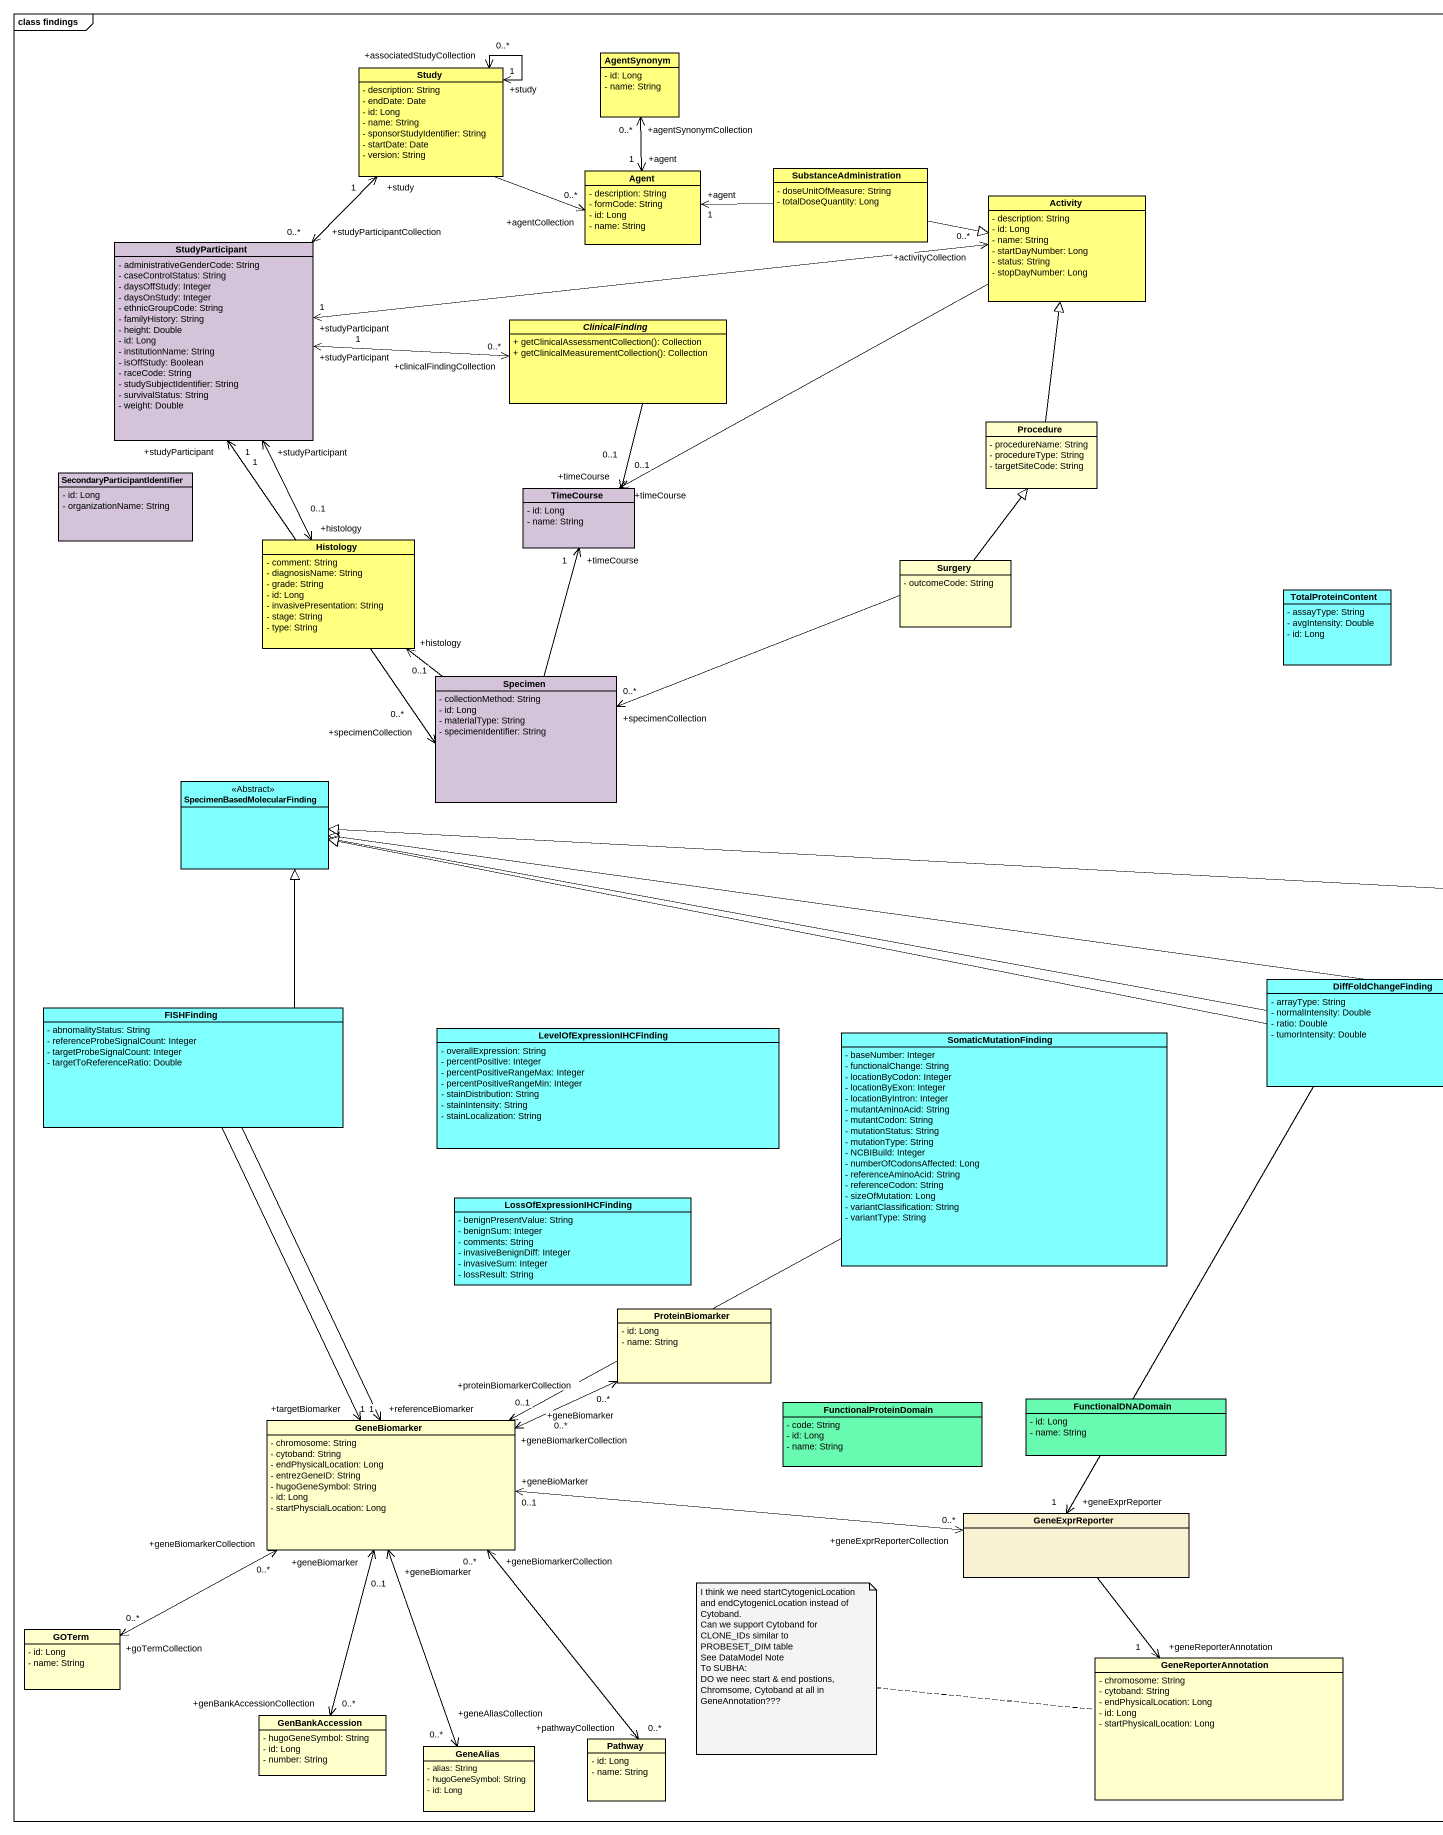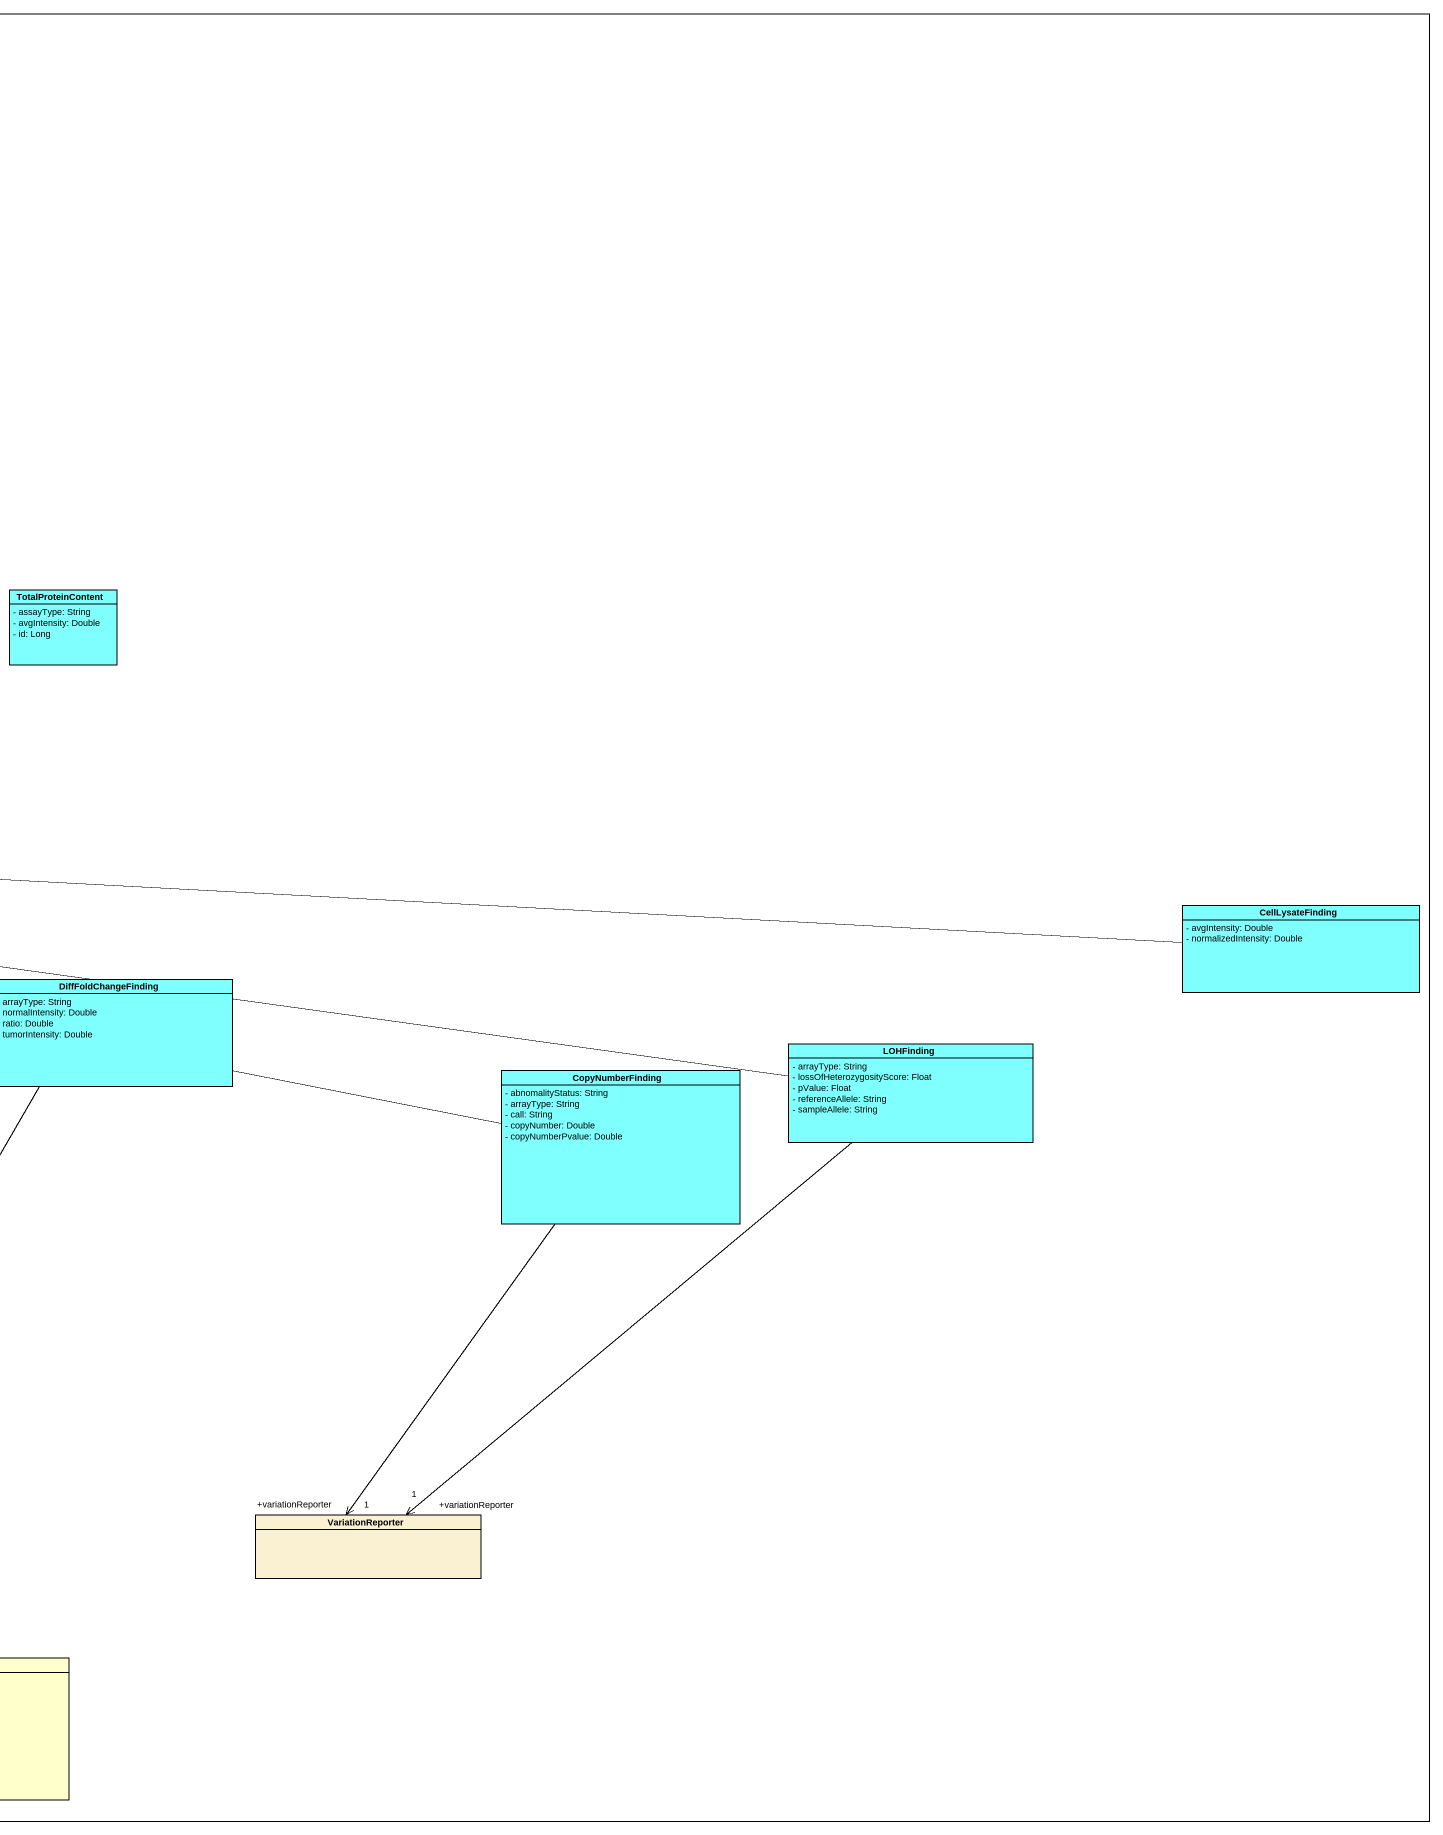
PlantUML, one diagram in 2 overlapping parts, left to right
@startuml
mainframe class findings
hide circle
hide empty members
skinparam classAttributeIconSize 0
class Study #FFFF80 {
  - description: String
  - endDate: Date
  - id: Long
  - name: String
  - sponsorStudyIdentifier: String
  - startDate: Date
  - version: String
}
class AgentSynonym #FFFF80 {
  - id: Long
  - name: String
}
class "Agent" as Agent_ #FFFF80 {
  - description: String
  - formCode: String
  - id: Long
  - name: String
}
class SubstanceAdministration #FFFF80 {
  - doseUnitOfMeasure: String
  - totalDoseQuantity: Long
}
class Activity #FFFF80 {
  - description: String
  - id: Long
  - name: String
  - startDayNumber: Long
  - status: String
  - stopDayNumber: Long
}
class StudyParticipant #D4C3D9 {
  - administrativeGenderCode: String
  - caseControlStatus: String
  - daysOffStudy: Integer
  - daysOnStudy: Integer
  - ethnicGroupCode: String
  - familyHistory: String
  - height: Double
  - id: Long
  - institutionName: String
  - isOffStudy: Boolean
  - raceCode: String
  - studySubjectIdentifier: String
  - survivalStatus: String
  - weight: Double
}
abstract class ClinicalFinding #FFFF80 {
  + getClinicalAssessmentCollection(): Collection
  + getClinicalMeasurementCollection(): Collection
}
class Procedure {
  - procedureName: String
  - procedureType: String
  - targetSiteCode: String
}
class "SecondaryParticipantIdentifier" as SecondaryParticipantIdentifi #D4C3D9 {
  - id: Long
  - organizationName: String
}
class TimeCourse #D4C3D9 {
  - id: Long
  - name: String
}
class Histology #FFFF80 {
  - comment: String
  - diagnosisName: String
  - grade: String
  - id: Long
  - invasivePresentation: String
  - stage: String
  - type: String
}
class Surgery {
  - outcomeCode: String
}
class TotalProteinContent #80FFFF {
  - assayType: String
  - avgIntensity: Double
  - id: Long
}
class Specimen #D4C3D9 {
  - collectionMethod: String
  - id: Long
  - materialType: String
  - specimenIdentifier: String
}
class "SpecimenBasedMolecularFinding" as SpecimenBasedMolecularFindin <<Abstract>> #80FFFF
class CellLysateFinding #80FFFF {
  - avgIntensity: Double
  - normalizedIntensity: Double
}
class DiffFoldChangeFinding #80FFFF {
  - arrayType: String
  - normalIntensity: Double
  - ratio: Double
  - tumorIntensity: Double
}
class FISHFinding #80FFFF {
  - abnomalityStatus: String
  - referenceProbeSignalCount: Integer
  - targetProbeSignalCount: Integer
  - targetToReferenceRatio: Double
}
class LevelOfExpressionIHCFinding #80FFFF {
  - overallExpression: String
  - percentPositive: Integer
  - percentPositiveRangeMax: Integer
  - percentPositiveRangeMin: Integer
  - stainDistribution: String
  - stainIntensity: String
  - stainLocalization: String
}
class SomaticMutationFinding #80FFFF {
  - baseNumber: Integer
  - functionalChange: String
  - locationByCodon: Integer
  - locationByExon: Integer
  - locationByIntron: Integer
  - mutantAminoAcid: String
  - mutantCodon: String
  - mutationStatus: String
  - mutationType: String
  - NCBIBuild: Integer
  - numberOfCodonsAffected: Long
  - referenceAminoAcid: String
  - referenceCodon: String
  - sizeOfMutation: Long
  - variantClassification: String
  - variantType: String
}
class LOHFinding #80FFFF {
  - arrayType: String
  - lossOfHeterozygosityScore: Float
  - pValue: Float
  - referenceAllele: String
  - sampleAllele: String
}
class CopyNumberFinding #80FFFF {
  - abnomalityStatus: String
  - arrayType: String
  - call: String
  - copyNumber: Double
  - copyNumberPvalue: Double
}
class LossOfExpressionIHCFinding #80FFFF {
  - benignPresentValue: String
  - benignSum: Integer
  - comments: String
  - invasiveBenignDiff: Integer
  - invasiveSum: Integer
  - lossResult: String
}
class ProteinBiomarker {
  - id: Long
  - name: String
}
class GeneBiomarker {
  - chromosome: String
  - cytoband: String
  - endPhysicalLocation: Long
  - entrezGeneID: String
  - hugoGeneSymbol: String
  - id: Long
  - startPhyscialLocation: Long
}
class FunctionalProteinDomain #69FAB1 {
  - code: String
  - id: Long
  - name: String
}
class FunctionalDNADomain #69FAB1 {
  - id: Long
  - name: String
}
class GeneExprReporter #FAF0D2
class VariationReporter #FAF0D2
class GOTerm {
  - id: Long
  - name: String
}
class GeneReporterAnnotation {
  - chromosome: String
  - cytoband: String
  - endPhysicalLocation: Long
  - id: Long
  - startPhysicalLocation: Long
}
class GenBankAccession {
  - hugoGeneSymbol: String
  - id: Long
  - number: String
}
class Pathway {
  - id: Long
  - name: String
}
class GeneAlias {
  - alias: String
  - hugoGeneSymbol: String
  - id: Long
}
Study "+study\n1" <--> "+associatedStudyCollection\n0..*" Study
Study -right-> "+agentCollection\n0..*" Agent_
Study "+study\n1" <--> "+studyParticipantCollection\n0..*" StudyParticipant
Agent_ "+agent\n1" <-up-> "+agentSynonymCollection\n0..*" AgentSynonym
Agent_ "+agent\n1" <-right- SubstanceAdministration
SubstanceAdministration -right-|> Activity
Activity -left-> "+timeCourse\n0..1" TimeCourse
StudyParticipant "+studyParticipant\n1" <-right-> "+activityCollection\n0..*" Activity
StudyParticipant "+studyParticipant\n1" <--> "+histology\n0..1" Histology
StudyParticipant "+studyParticipant\n1" <--> "+specimenCollection\n0..*" Specimen
ClinicalFinding "+clinicalFindingCollection\n0..*" <-left-> "+studyParticipant\n1" StudyParticipant
ClinicalFinding --> "+timeCourse\n0..1" TimeCourse
Procedure -up-|> Activity
Surgery -up-|> Procedure
Surgery -left-> "+specimenCollection\n0..*" Specimen
Specimen -up-> "+timeCourse\n1" TimeCourse
Specimen -up-> "+histology\n0..1" Histology
CellLysateFinding -left-|> SpecimenBasedMolecularFindin
DiffFoldChangeFinding -left-|> SpecimenBasedMolecularFindin
DiffFoldChangeFinding --> "+geneExprReporter\n1" GeneExprReporter
FISHFinding -up-|> SpecimenBasedMolecularFindin
FISHFinding --> "+targetBiomarker\n1" GeneBiomarker
FISHFinding --> "+referenceBiomarker\n1" GeneBiomarker
SomaticMutationFinding -left-> "+geneBiomarker\n0..1" GeneBiomarker
LOHFinding -left-|> SpecimenBasedMolecularFindin
LOHFinding --> "+variationReporter\n1" VariationReporter
CopyNumberFinding -left-|> SpecimenBasedMolecularFindin
CopyNumberFinding --> "+variationReporter\n1" VariationReporter
ProteinBiomarker "+proteinBiomarkerCollection\n0..*" <-left-> "+geneBiomarkerCollection\n0..*" GeneBiomarker
GeneBiomarker "+geneBiomarkerCollection\n0..*" <-left-> "+goTermCollection\n0..*" GOTerm
GeneBiomarker "+geneBiomarker" <--> "+genBankAccessionCollection\n0..*" GenBankAccession
GeneBiomarker "+geneBiomarkerCollection\n0..*" <--> "+pathwayCollection\n0..*" Pathway
GeneExprReporter "+geneExprReporterCollection\n0..*" <-left-> "+geneBioMarker\n0..1" GeneBiomarker
GeneExprReporter --> "+geneReporterAnnotation\n1" GeneReporterAnnotation
GeneAlias "+geneAliasCollection\n0..*" <-up-> "+geneBiomarker\n0..1" GeneBiomarker
note left of GeneReporterAnnotation
  I think we need startCytogenicLocation and endCytogenicLocation instead of Cytoband.
  Can we support Cytoband for CLONE_IDs similar to PROBESET_DIM table
  See DataModel Note
  To SUBHA:
  DO we neec start & end postions, Chromsome, Cytoband at all in GeneAnnotation???
end note
@enduml
